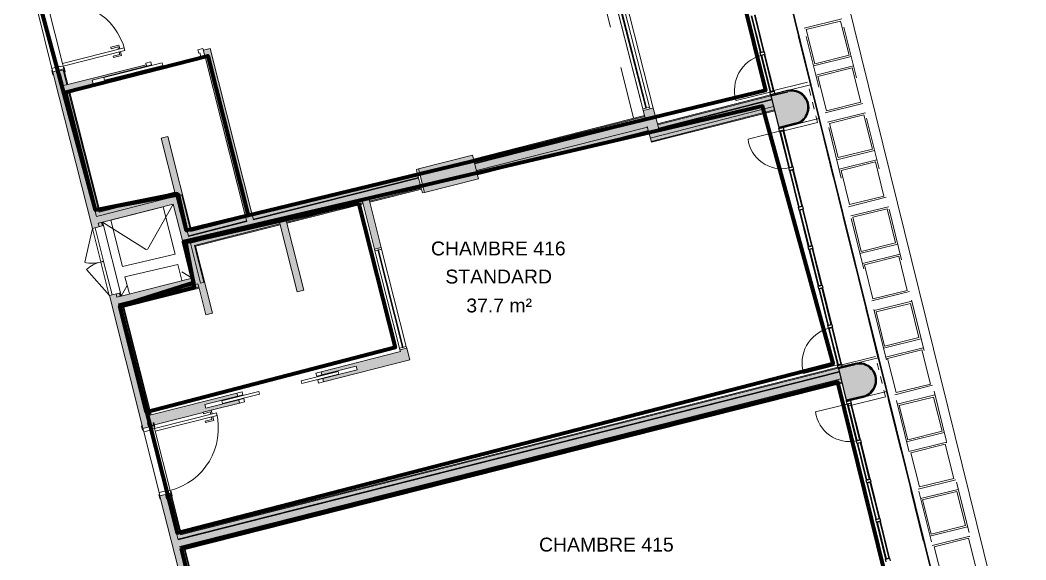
# Model space of a CAD drawing. Header units: metres. Extents: x -227.9 to -141.2, y 39.1 to 91.1.
# Drawn here: x -156.59 to -142.09, y 53.74 to 61.52 of the extents above; entities that cross this region are included whole.
import ezdxf

# ---------------------------------------------------------------- set-up
doc = ezdxf.new("R2010")
doc.units = ezdxf.units.M
doc.linetypes.add('JIS_02_0.7', pattern=[1.35, 0.75, -0.6])
doc.linetypes.add('Projeté', pattern=[0.003969, 0.002381, -0.001587])
for name, color, linetype, lineweight in [('A-AREA-IDEN', 7, 'Continuous', 9), ('A-COLS', 7, 'Continuous', 5), ('A-DOOR', 7, 'Continuous', 5), ('A-FLOR', 7, 'Continuous', 5), ('A-GLAZ', 7, 'Continuous', 5), ('A-WALL', 7, 'Continuous', 5), ('A-WALL-PATT', 7, 'Continuous', 13), ('I-WALL', 7, 'Continuous', 5), ('Q-SPCQ', 7, 'Continuous', 5)]:
    doc.layers.add(name, color=color, linetype=linetype, lineweight=lineweight)
for name, color, linetype, lineweight, true_color in [('A-DETL', 94, 'Continuous', 5, 0x00a600), ('A-DETL-MBND', 9, 'Continuous', 5, 0xc0c0c0), ('S-COLS', 8, 'Continuous', 9, 0x7f7f7f)]:
    doc.layers.add(name, color=color, linetype=linetype, lineweight=lineweight, true_color=true_color)
doc.layers.add('Chambre', color=40, linetype='Continuous')
doc.layers.add('SDB', color=230, linetype='Continuous')
doc.styles.add('Arial_1', font='arial.ttf', dxfattribs={"height": 0.2})

msp = doc.modelspace()

# ---------------------------------------------------------------- hatches: boundary and pattern name
at = {"layer": 'A-COLS', "true_color": 0x808080}
for points in [[(-144.68, 56.028), (-144.437, 56.088), (-144.385, 56.107), (-144.338, 56.138), (-144.299, 56.178), (-144.27, 56.226), (-144.253, 56.279), (-144.247, 56.335), (-144.255, 56.391), (-144.274, 56.443), (-144.305, 56.49), (-144.345, 56.529), (-144.393, 56.558), (-144.446, 56.575), (-144.502, 56.58), (-144.557, 56.573), (-144.8, 56.512), (-144.797, 56.498), (-144.554, 56.559), (-144.502, 56.565), (-144.449, 56.56), (-144.399, 56.544), (-144.354, 56.517), (-144.316, 56.48), (-144.288, 56.436), (-144.269, 56.387), (-144.262, 56.335), (-144.267, 56.282), (-144.284, 56.232), (-144.311, 56.187), (-144.347, 56.149), (-144.392, 56.121), (-144.441, 56.102), (-144.684, 56.042)], [(-144.684, 56.042), (-144.441, 56.102), (-144.392, 56.121), (-144.347, 56.149), (-144.311, 56.187), (-144.284, 56.232), (-144.267, 56.282), (-144.262, 56.335), (-144.269, 56.387), (-144.288, 56.436), (-144.316, 56.48), (-144.354, 56.517), (-144.399, 56.544), (-144.449, 56.56), (-144.502, 56.565), (-144.554, 56.559), (-144.797, 56.498), (-144.761, 56.355)]]:
    msp.add_hatch(color=8, dxfattribs=at).paths.add_polyline_path(points)
at = {"layer": 'A-WALL', "true_color": 0x808080}
for points in [[(-145.654, 59.959), (-145.411, 60.019), (-145.358, 60.038), (-145.312, 60.069), (-145.273, 60.109), (-145.244, 60.157), (-145.226, 60.21), (-145.221, 60.266), (-145.228, 60.321), (-145.248, 60.374), (-145.278, 60.421), (-145.319, 60.46), (-145.367, 60.488), (-145.425, 60.506), (-145.476, 60.511), (-145.531, 60.504), (-145.774, 60.444), (-145.77, 60.429), (-145.527, 60.489), (-145.475, 60.496), (-145.423, 60.491), (-145.373, 60.475), (-145.328, 60.448), (-145.29, 60.411), (-145.261, 60.367), (-145.243, 60.318), (-145.236, 60.266), (-145.241, 60.213), (-145.257, 60.163), (-145.285, 60.118), (-145.321, 60.08), (-145.365, 60.051), (-145.414, 60.033), (-145.657, 59.973)], [(-145.657, 59.973), (-145.414, 60.033), (-145.365, 60.051), (-145.321, 60.08), (-145.285, 60.118), (-145.257, 60.163), (-145.241, 60.213), (-145.236, 60.266), (-145.243, 60.318), (-145.261, 60.367), (-145.29, 60.411), (-145.328, 60.448), (-145.373, 60.475), (-145.425, 60.492), (-145.475, 60.496), (-145.527, 60.489), (-145.77, 60.429), (-145.716, 60.209)]]:
    msp.add_hatch(color=8, dxfattribs=at).paths.add_polyline_path(points)
at = {"layer": 'A-WALL-PATT', "lineweight": 5, "true_color": 0xaaaaaa}
for points in [[(-147.388, 59.955), (-145.756, 60.373), (-145.758, 60.383), (-147.391, 59.965)], [(-150.04, 59.448), (-147.573, 60.073), (-147.576, 60.083), (-150.043, 59.457)], [(-154.315, 54.033), (-144.784, 56.448), (-144.787, 56.457), (-154.317, 54.043)]]:
    msp.add_hatch(color=253, dxfattribs=at).paths.add_polyline_path(points)
h = msp.add_hatch(color=253, dxfattribs=at)
h.paths.add_polyline_path([(-154.164, 58.404), (-153.325, 58.617), (-153.328, 58.627), (-154.166, 58.414)])
h.paths.add_polyline_path([(-153.228, 58.641), (-150.849, 59.244), (-150.852, 59.254), (-153.231, 58.651)])
at = {"layer": 'I-WALL', "true_color": 0xaaaaaa}
h = msp.add_hatch(color=253, dxfattribs=at)
h.paths.add_polyline_path([(-147.533, 59.918), (-147.388, 59.955), (-147.465, 60.253), (-147.61, 60.216), (-147.552, 59.988)])
h.paths.add_polyline_path([(-148.565, 63.946), (-148.42, 63.983), (-148.426, 64.008), (-148.428, 64.007), (-148.464, 64.153), (-148.609, 64.116), (-148.572, 63.972)])
h = msp.add_hatch(color=253, dxfattribs=at)
h.paths.add_polyline_path([(-153.975, 52.278), (-153.893, 52.288), (-153.901, 52.319), (-153.98, 52.299), (-153.979, 52.294)])
h.paths.add_polyline_path([(-154.225, 53.269), (-154.146, 53.289), (-154.161, 53.35), (-154.143, 53.355), (-154.465, 54.628), (-154.483, 54.624), (-154.499, 54.685), (-154.578, 54.665), (-154.235, 53.309)])
h.paths.add_polyline_path([(-154.822, 55.634), (-154.743, 55.654), (-154.759, 55.715), (-154.741, 55.72), (-155.209, 57.574), (-155.306, 57.55), (-154.833, 55.676)])
h.paths.add_polyline_path([(-155.551, 58.519), (-155.454, 58.544), (-156.009, 60.74), (-156.027, 60.736), (-156.043, 60.797), (-156.122, 60.777), (-155.817, 59.57)])
h.paths.add_polyline_path([(-156.367, 61.746), (-156.288, 61.766), (-156.303, 61.827), (-156.285, 61.832), (-156.496, 62.667), (-156.593, 62.642), (-156.377, 61.788)])
h = msp.add_hatch(color=253, dxfattribs=at)
h.paths.add_polyline_path([(-153.893, 52.288), (-153.825, 52.297), (-153.831, 52.324), (-153.898, 52.307), (-153.896, 52.299)])
h.paths.add_polyline_path([(-154.149, 53.302), (-154.083, 53.318), (-154.242, 53.949), (-154.29, 53.936), (-154.143, 53.355), (-154.161, 53.35), (-154.151, 53.309)])
h.paths.add_polyline_path([(-154.317, 54.043), (-154.269, 54.055), (-154.429, 54.689), (-154.495, 54.672), (-154.483, 54.624), (-154.465, 54.628), (-154.36, 54.212)])
h.paths.add_polyline_path([(-154.766, 55.818), (-154.717, 55.83), (-155.125, 57.444), (-155.173, 57.431), (-154.901, 56.355)])
h.paths.add_polyline_path([(-155.198, 57.528), (-155.149, 57.541), (-155.161, 57.586), (-155.209, 57.574)])
h.paths.add_polyline_path([(-155.454, 58.544), (-155.406, 58.556), (-155.419, 58.607), (-155.467, 58.595)])
h.paths.add_polyline_path([(-155.492, 58.692), (-155.443, 58.704), (-155.895, 60.491), (-155.943, 60.479), (-155.714, 59.57)])
h.paths.add_polyline_path([(-155.968, 60.576), (-155.919, 60.588), (-155.973, 60.801), (-156.039, 60.784), (-156.027, 60.736), (-156.009, 60.74), (-155.984, 60.642)])
h.paths.add_polyline_path([(-156.291, 61.779), (-156.224, 61.796), (-156.447, 62.679), (-156.496, 62.667), (-156.285, 61.832), (-156.303, 61.827), (-156.293, 61.786)])
h = msp.add_hatch(color=253, dxfattribs=at)
h.paths.add_polyline_path([(-153.825, 52.297), (-153.812, 52.299), (-153.822, 52.339), (-153.901, 52.319), (-153.898, 52.307), (-153.831, 52.324), (-153.825, 52.299)])
h.paths.add_polyline_path([(-154.146, 53.289), (-154.067, 53.309), (-154.217, 53.903), (-154.23, 53.9), (-154.083, 53.318), (-154.149, 53.302)])
h.paths.add_polyline_path([(-154.281, 54.104), (-154.268, 54.107), (-154.42, 54.705), (-154.499, 54.685), (-154.495, 54.672), (-154.429, 54.689), (-154.308, 54.212)])
h.paths.add_polyline_path([(-154.743, 55.654), (-154.664, 55.674), (-154.668, 55.688), (-154.747, 55.667)])
h.paths.add_polyline_path([(-154.717, 55.83), (-154.705, 55.833), (-155.1, 57.398), (-155.113, 57.395), (-154.85, 56.355)])
h.paths.add_polyline_path([(-155.149, 57.541), (-155.137, 57.544), (-155.148, 57.59), (-155.161, 57.586)])
h.paths.add_polyline_path([(-155.406, 58.556), (-155.393, 58.559), (-155.406, 58.61), (-155.419, 58.607)])
h.paths.add_polyline_path([(-155.455, 58.753), (-155.443, 58.756), (-155.882, 60.494), (-155.895, 60.491), (-155.662, 59.57)])
h.paths.add_polyline_path([(-155.919, 60.588), (-155.907, 60.591), (-155.964, 60.817), (-156.043, 60.797), (-156.039, 60.784), (-155.973, 60.801), (-155.933, 60.642)])
h.paths.add_polyline_path([(-156.288, 61.766), (-156.209, 61.786), (-156.435, 62.682), (-156.447, 62.679), (-156.224, 61.796), (-156.291, 61.779)])
h = msp.add_hatch(color=253, dxfattribs=at)
h.paths.add_polyline_path([(-155.943, 60.479), (-154.75, 60.781), (-154.756, 60.803), (-155.541, 60.604), (-155.555, 60.657), (-154.769, 60.856), (-154.775, 60.878), (-155.968, 60.576)])
h.paths.add_polyline_path([(-153.926, 60.989), (-153.829, 61.014), (-153.854, 61.111), (-153.951, 61.086), (-153.928, 60.997)])
for points in [[(-153.325, 58.617), (-153.228, 58.641), (-153.829, 61.014), (-153.926, 60.989), (-153.328, 58.627)], [(-147.509, 59.821), (-145.731, 60.276), (-145.756, 60.373), (-147.533, 59.918)], [(-147.403, 60.013), (-145.771, 60.431), (-145.774, 60.444), (-147.406, 60.026)], [(-147.391, 59.965), (-145.758, 60.383), (-145.771, 60.431), (-147.403, 60.013)], [(-147.496, 59.772), (-145.718, 60.228), (-145.731, 60.276), (-147.509, 59.821)], [(-147.493, 59.76), (-145.715, 60.215), (-145.718, 60.228), (-147.496, 59.772)], [(-150.055, 59.506), (-147.588, 60.131), (-147.591, 60.144), (-150.058, 59.518)], [(-150.043, 59.457), (-147.576, 60.083), (-147.588, 60.131), (-150.055, 59.506)], [(-150.016, 59.351), (-147.549, 59.976), (-147.573, 60.073), (-150.04, 59.448)], [(-150.003, 59.302), (-147.536, 59.928), (-147.549, 59.976), (-150.016, 59.351)], [(-150, 59.29), (-147.533, 59.915), (-147.536, 59.928), (-150.003, 59.302)], [(-154.348, 58.981), (-154.251, 59.006), (-154.463, 59.841), (-154.56, 59.817), (-154.36, 59.03)], [(-154.139, 58.308), (-150.825, 59.147), (-150.849, 59.244), (-154.164, 58.404)], [(-155.443, 58.704), (-154.348, 58.981), (-154.36, 59.03), (-155.455, 58.753)], [(-155.443, 58.756), (-154.36, 59.03), (-154.364, 59.042), (-155.446, 58.768)], [(-155.467, 58.595), (-154.385, 58.869), (-154.409, 58.966), (-155.492, 58.692)], [(-154.115, 57.803), (-154.018, 57.827), (-154.312, 58.99), (-154.409, 58.966), (-154.155, 57.963)], [(-152.6, 57.606), (-152.503, 57.63), (-152.763, 58.656), (-152.859, 58.632), (-152.826, 58.498)], [(-155.173, 57.431), (-153.993, 57.73), (-154.018, 57.827), (-155.198, 57.528)], [(-155.113, 57.395), (-154.017, 57.673), (-154.029, 57.721), (-155.125, 57.444)], [(-153.915, 57.273), (-153.818, 57.297), (-153.932, 57.746), (-154.029, 57.721), (-153.954, 57.427)], [(-155.097, 57.386), (-154.013, 57.66), (-154.017, 57.673), (-155.1, 57.398)], [(-154.29, 53.936), (-144.76, 56.351), (-144.784, 56.448), (-154.315, 54.033)], [(-154.269, 54.055), (-144.787, 56.457), (-144.799, 56.506), (-154.281, 54.104)], [(-154.268, 54.107), (-144.799, 56.506), (-144.802, 56.518), (-154.272, 54.12)], [(-154.23, 53.9), (-144.747, 56.302), (-144.76, 56.351), (-154.242, 53.949)], [(-154.214, 53.891), (-144.744, 56.29), (-144.747, 56.302), (-154.217, 53.903)]]:
    msp.add_hatch(color=253, dxfattribs=at).paths.add_polyline_path(points)
h = msp.add_hatch(color=253, dxfattribs=at)
h.paths.add_polyline_path([(-154.118, 58.426), (-153.328, 58.627), (-153.34, 58.675), (-154.13, 58.475)])
h.paths.add_polyline_path([(-153.231, 58.651), (-150.852, 59.254), (-150.864, 59.302), (-153.243, 58.7)])
h = msp.add_hatch(color=253, dxfattribs=at)
h.paths.add_polyline_path([(-154.117, 58.478), (-153.34, 58.675), (-153.343, 58.688), (-154.121, 58.491)])
h.paths.add_polyline_path([(-153.243, 58.7), (-150.864, 59.302), (-150.867, 59.315), (-153.246, 58.712)])
h = msp.add_hatch(color=253, dxfattribs=at)
h.paths.add_polyline_path([(-154.079, 58.271), (-152.847, 58.583), (-152.859, 58.632), (-154.091, 58.32)])
h.paths.add_polyline_path([(-152.75, 58.608), (-151.653, 58.886), (-151.665, 58.934), (-152.763, 58.656)])
h.paths.add_polyline_path([(-151.556, 58.91), (-150.812, 59.099), (-150.825, 59.147), (-151.568, 58.959)])
h = msp.add_hatch(color=253, dxfattribs=at)
h.paths.add_polyline_path([(-154.063, 58.262), (-152.844, 58.571), (-152.847, 58.583), (-154.066, 58.275)])
h.paths.add_polyline_path([(-152.747, 58.595), (-151.65, 58.873), (-151.653, 58.886), (-152.75, 58.608)])
h.paths.add_polyline_path([(-151.553, 58.898), (-150.809, 59.086), (-150.812, 59.099), (-151.556, 58.91)])
h = msp.add_hatch(color=253, dxfattribs=at)
h.paths.add_polyline_path([(-153.993, 57.73), (-153.945, 57.743), (-154.091, 58.32), (-154.139, 58.308), (-154.018, 57.827)])
h.paths.add_polyline_path([(-154.166, 58.414), (-154.118, 58.426), (-154.264, 59.003), (-154.312, 58.99), (-154.188, 58.498)])
h = msp.add_hatch(color=253, dxfattribs=at)
h.paths.add_polyline_path([(-153.945, 57.743), (-153.932, 57.746), (-154.066, 58.275), (-154.079, 58.271), (-153.969, 57.839)])
h.paths.add_polyline_path([(-154.13, 58.475), (-154.117, 58.478), (-154.251, 59.006), (-154.264, 59.003), (-154.136, 58.498)])
h = msp.add_hatch(color=253, dxfattribs=at)
h.paths.add_polyline_path([(-151.111, 56.744), (-151.014, 56.768), (-151.02, 56.791), (-151.117, 56.767)])
h.paths.add_polyline_path([(-151.485, 58.221), (-151.388, 58.245), (-151.568, 58.959), (-151.665, 58.934), (-151.555, 58.498)])
h = msp.add_hatch(color=253, dxfattribs=at)
h.paths.add_polyline_path([(-154.729, 55.672), (-154.668, 55.688), (-154.675, 55.718), (-154.666, 55.72), (-154.658, 55.69), (-153.43, 56.001), (-153.441, 56.047), (-153.916, 55.927), (-153.93, 55.98), (-153.455, 56.101), (-153.467, 56.147), (-154.766, 55.818), (-154.729, 55.674)])
h.paths.add_polyline_path([(-152.218, 56.308), (-150.977, 56.623), (-151.014, 56.768), (-152.255, 56.454), (-152.243, 56.408), (-151.749, 56.533), (-151.735, 56.48), (-152.23, 56.354), (-152.225, 56.336)])
at = {"layer": 'S-COLS', "lineweight": 5, "true_color": 0x808080}
msp.add_hatch(color=8, dxfattribs=at).paths.add_polyline_path([(-150.762, 59.038), (-149.986, 59.234), (-150.072, 59.574), (-150.848, 59.377)])

# ---------------------------------------------------------------- linework, layer by layer
at = {"layer": 'A-COLS', "lineweight": 25}
for p, q in [((-144.554, 56.559), (-144.797, 56.498)), ((-144.797, 56.498), (-144.554, 56.559)), ((-144.557, 56.573), (-144.742, 56.527)), ((-144.8, 56.512), (-144.797, 56.498)), ((-144.797, 56.498), (-144.684, 56.042)), ((-144.684, 56.042), (-144.441, 56.102)), ((-144.441, 56.102), (-144.684, 56.042)), ((-144.684, 56.042), (-144.68, 56.028)), ((-144.68, 56.028), (-144.437, 56.088))]:
    msp.add_line(p, q, dxfattribs=at)
for radius in [0.25, 0.235, 0.235]:
    msp.add_arc((-144.497, 56.33), radius, 283.9115, 103.9115, dxfattribs=at)
at = {"layer": 'A-DETL', "color": 7}
msp.add_line((-142.095, 51.413), (-145.65, 65.768), dxfattribs=at)
at = {"layer": 'A-DETL', "color": 9, "linetype": 'JIS_02_0.7', "lineweight": 9, "true_color": 0xc0c0c0}
for p, q in [((-142.264, 51.516), (-145.752, 65.596)), ((-142.808, 51.382), (-146.295, 65.462)), ((-147.75, 60.112), (-148.712, 63.912)), ((-145.29, 61.403), (-144.747, 61.537)), ((-145.26, 61.384), (-144.765, 61.507)), ((-144.765, 61.507), (-144.643, 61.014)), ((-145.138, 60.891), (-145.26, 61.384)), ((-145.156, 60.861), (-144.612, 60.996)), ((-144.643, 61.014), (-145.138, 60.891)), ((-145.122, 60.727), (-144.579, 60.861)), ((-145.092, 60.708), (-144.597, 60.831)), ((-144.597, 60.831), (-144.475, 60.338)), ((-144.583, 60.857), (-144.578, 60.858)), ((-144.97, 60.215), (-145.092, 60.708)), ((-144.988, 60.185), (-144.445, 60.319)), ((-144.475, 60.338), (-144.97, 60.215)), ((-144.955, 60.05), (-144.412, 60.185)), ((-144.416, 60.18), (-144.411, 60.182)), ((-144.925, 60.032), (-144.43, 60.154)), ((-144.803, 59.539), (-144.925, 60.032)), ((-144.43, 60.154), (-144.308, 59.661)), ((-144.821, 59.509), (-144.277, 59.643)), ((-144.308, 59.661), (-144.803, 59.539)), ((-144.787, 59.374), (-144.244, 59.509)), ((-144.757, 59.355), (-144.262, 59.478)), ((-144.262, 59.478), (-144.14, 58.985)), ((-144.248, 59.504), (-144.243, 59.505)), ((-144.635, 58.863), (-144.757, 59.355)), ((-144.653, 58.832), (-144.11, 58.967)), ((-144.14, 58.985), (-144.635, 58.863)), ((-144.62, 58.698), (-144.077, 58.832)), ((-144.59, 58.679), (-144.095, 58.802)), ((-144.095, 58.802), (-143.973, 58.309)), ((-144.081, 58.828), (-144.076, 58.829)), ((-144.468, 58.186), (-144.59, 58.679)), ((-144.486, 58.156), (-143.942, 58.291)), ((-143.973, 58.309), (-144.468, 58.186)), ((-144.451, 58.015), (-143.908, 58.15)), ((-143.913, 58.145), (-143.907, 58.147)), ((-144.422, 57.996), (-143.927, 58.119)), ((-144.3, 57.504), (-144.422, 57.996)), ((-143.927, 58.119), (-143.805, 57.626)), ((-144.317, 57.474), (-143.773, 57.608)), ((-143.805, 57.626), (-144.3, 57.504)), ((-144.283, 57.335), (-143.739, 57.47)), ((-144.254, 57.316), (-143.759, 57.439)), ((-143.759, 57.439), (-143.637, 56.946)), ((-143.745, 57.465), (-143.738, 57.467)), ((-144.132, 56.823), (-144.254, 57.316)), ((-144.148, 56.794), (-143.605, 56.928)), ((-143.637, 56.946), (-144.132, 56.823)), ((-144.116, 56.665), (-143.573, 56.799)), ((-144.088, 56.646), (-143.593, 56.768)), ((-143.593, 56.768), (-143.471, 56.276)), ((-143.579, 56.795), (-143.572, 56.796)), ((-143.966, 56.153), (-144.088, 56.646)), ((-143.982, 56.123), (-143.439, 56.258)), ((-143.471, 56.276), (-143.966, 56.153)), ((-143.949, 55.985), (-143.406, 56.12)), ((-143.411, 56.115), (-143.405, 56.116)), ((-143.92, 55.966), (-143.425, 56.089)), ((-143.798, 55.473), (-143.92, 55.966)), ((-143.425, 56.089), (-143.303, 55.596)), ((-143.815, 55.443), (-143.271, 55.578)), ((-143.303, 55.596), (-143.798, 55.473)), ((-143.781, 55.305), (-143.237, 55.44)), ((-143.752, 55.286), (-143.257, 55.409)), ((-143.257, 55.409), (-143.135, 54.916)), ((-143.243, 55.435), (-143.236, 55.436)), ((-143.63, 54.793), (-143.752, 55.286)), ((-143.646, 54.763), (-143.103, 54.898)), ((-143.135, 54.916), (-143.63, 54.793)), ((-143.612, 54.625), (-143.069, 54.759)), ((-143.583, 54.606), (-143.088, 54.728)), ((-143.088, 54.728), (-142.966, 54.236)), ((-143.074, 54.755), (-143.068, 54.756)), ((-143.461, 54.113), (-143.583, 54.606)), ((-142.966, 54.236), (-143.461, 54.113)), ((-143.478, 54.083), (-142.934, 54.218)), ((-143.445, 53.951), (-142.902, 54.086)), ((-142.907, 54.081), (-142.901, 54.082)), ((-143.416, 53.932), (-142.921, 54.055)), ((-142.921, 54.055), (-142.799, 53.562)), ((-143.294, 53.439), (-143.416, 53.932))]:
    msp.add_line(p, q, dxfattribs=at)
at = {"layer": 'A-DETL', "color": 7, "linetype": 'JIS_02_0.7'}
for p, q in [((-143.249, 52.705), (-146.03, 63.931)), ((-154.385, 58.869), (-155.137, 57.544)), ((-155.406, 58.61), (-154.115, 57.803))]:
    msp.add_line(p, q, dxfattribs=at)
at = {"layer": 'A-DETL-MBND', "lineweight": 9}
for p, q in [((-145.65, 65.768), (-142.095, 51.413)), ((-155.117, 57.969), (-154.358, 58.146)), ((-154.321, 58), (-155.081, 57.823))]:
    msp.add_line(p, q, dxfattribs=at)
at = {"layer": 'A-DOOR'}
for p, q in [((-155.091, 61.12), (-155.983, 60.894)), ((-155.973, 60.856), (-155.081, 61.081)), ((-155.168, 61.157), (-155.284, 61.128)), ((-155.284, 61.128), (-155.279, 61.108)), ((-155.279, 61.108), (-155.182, 61.133)), ((-155.182, 61.133), (-155.174, 61.099)), ((-155.174, 61.099), (-155.154, 61.104)), ((-155.154, 61.104), (-155.168, 61.157)), ((-155.144, 61.065), (-155.164, 61.06)), ((-155.164, 61.06), (-155.155, 61.026)), ((-155.131, 61.012), (-155.144, 61.065)), ((-155.081, 61.081), (-155.091, 61.12)), ((-155.983, 60.894), (-155.973, 60.856)), ((-155.155, 61.026), (-155.252, 61.002)), ((-155.252, 61.002), (-155.247, 60.982)), ((-155.247, 60.982), (-155.131, 61.012)), ((-152.009, 56.459), (-152.542, 56.324)), ((-152.532, 56.286), (-151.999, 56.421)), ((-151.999, 56.421), (-152.009, 56.459)), ((-152.542, 56.324), (-152.532, 56.286)), ((-153.153, 56.17), (-153.686, 56.035)), ((-153.676, 55.996), (-153.143, 56.131)), ((-153.143, 56.131), (-153.153, 56.17)), ((-153.686, 56.035), (-153.676, 55.996)), ((-154.655, 55.636), (-153.763, 55.861)), ((-153.753, 55.822), (-154.645, 55.597)), ((-153.956, 55.869), (-153.839, 55.898)), ((-153.951, 55.849), (-153.956, 55.869)), ((-153.854, 55.874), (-153.951, 55.849)), ((-153.845, 55.84), (-153.854, 55.874)), ((-153.826, 55.845), (-153.845, 55.84)), ((-153.839, 55.898), (-153.826, 55.845)), ((-153.763, 55.861), (-153.753, 55.822)), ((-153.924, 55.743), (-153.827, 55.767)), ((-153.919, 55.723), (-153.924, 55.743)), ((-153.802, 55.753), (-153.919, 55.723)), ((-153.835, 55.801), (-153.816, 55.806)), ((-153.827, 55.767), (-153.835, 55.801)), ((-153.816, 55.806), (-153.802, 55.753)), ((-154.645, 55.597), (-154.655, 55.636))]:
    msp.add_line(p, q, dxfattribs=at)
at = {"layer": 'A-DOOR', "color": 9, "true_color": 0xc0c0c0}
for p, q in [((-153.957, 61.111), (-154.03, 61.092)), ((-154.03, 61.092), (-154.018, 61.046)), ((-154.018, 61.046), (-154.004, 61.05)), ((-154.004, 61.05), (-153.99, 60.997)), ((-153.926, 60.989), (-153.957, 61.111)), ((-154.708, 60.92), (-154.781, 60.902)), ((-154.781, 60.902), (-154.769, 60.856)), ((-154.697, 60.874), (-154.708, 60.92)), ((-153.99, 60.997), (-154.005, 60.993)), ((-154.005, 60.993), (-153.999, 60.971)), ((-153.999, 60.971), (-153.926, 60.989)), ((-156.127, 60.796), (-156.136, 60.794)), ((-156.136, 60.794), (-156.12, 60.731)), ((-156.018, 60.855), (-156.134, 60.825)), ((-156.134, 60.825), (-156.122, 60.777)), ((-156.111, 60.733), (-156.127, 60.796)), ((-156.122, 60.777), (-155.964, 60.817)), ((-156.016, 60.845), (-156.018, 60.855)), ((-155.973, 60.856), (-156.016, 60.845)), ((-155.964, 60.817), (-155.973, 60.856)), ((-155.959, 60.839), (-155.968, 60.836)), ((-155.968, 60.836), (-155.953, 60.773)), ((-155.943, 60.776), (-155.959, 60.839)), ((-155.953, 60.773), (-155.943, 60.776)), ((-154.769, 60.856), (-154.697, 60.874)), ((-154.683, 60.821), (-154.756, 60.803)), ((-154.756, 60.803), (-154.75, 60.781)), ((-154.75, 60.781), (-154.678, 60.799)), ((-154.678, 60.799), (-154.683, 60.821)), ((-156.12, 60.731), (-156.111, 60.733)), ((-155.551, 58.519), (-155.662, 58.032)), ((-155.306, 57.55), (-155.636, 57.926)), ((-152.255, 56.454), (-152.328, 56.435)), ((-152.328, 56.435), (-152.316, 56.389)), ((-152.316, 56.389), (-152.243, 56.408)), ((-152.243, 56.408), (-152.255, 56.454)), ((-152.23, 56.354), (-152.302, 56.336)), ((-152.302, 56.336), (-152.291, 56.29)), ((-152.291, 56.29), (-152.218, 56.308)), ((-152.218, 56.308), (-152.23, 56.354)), ((-153.394, 56.165), (-153.467, 56.147)), ((-153.467, 56.147), (-153.455, 56.101)), ((-153.455, 56.101), (-153.382, 56.119)), ((-153.382, 56.119), (-153.394, 56.165)), ((-153.369, 56.066), (-153.441, 56.047)), ((-153.441, 56.047), (-153.43, 56.001)), ((-153.43, 56.001), (-153.357, 56.02)), ((-153.357, 56.02), (-153.369, 56.066)), ((-154.843, 55.676), (-154.834, 55.678)), ((-154.827, 55.613), (-154.843, 55.676)), ((-154.834, 55.678), (-154.818, 55.615)), ((-154.822, 55.634), (-154.664, 55.674)), ((-154.675, 55.718), (-154.666, 55.72)), ((-154.66, 55.655), (-154.675, 55.718)), ((-154.666, 55.72), (-154.65, 55.657)), ((-154.664, 55.674), (-154.655, 55.636)), ((-154.818, 55.615), (-154.827, 55.613)), ((-154.81, 55.586), (-154.822, 55.634)), ((-154.695, 55.615), (-154.81, 55.586)), ((-154.655, 55.636), (-154.697, 55.625)), ((-154.697, 55.625), (-154.695, 55.615)), ((-154.65, 55.657), (-154.66, 55.655)), ((-154.592, 54.682), (-154.582, 54.684)), ((-154.576, 54.619), (-154.592, 54.682)), ((-154.59, 54.713), (-154.474, 54.743)), ((-154.578, 54.665), (-154.59, 54.713)), ((-154.582, 54.684), (-154.567, 54.621)), ((-154.42, 54.705), (-154.578, 54.665)), ((-154.474, 54.743), (-154.472, 54.733)), ((-154.472, 54.733), (-154.429, 54.744)), ((-154.429, 54.744), (-154.42, 54.705)), ((-154.424, 54.724), (-154.415, 54.727)), ((-154.408, 54.661), (-154.424, 54.724)), ((-154.415, 54.727), (-154.399, 54.664)), ((-154.399, 54.664), (-154.408, 54.661)), ((-154.567, 54.621), (-154.576, 54.619))]:
    msp.add_line(p, q, dxfattribs=at)
at = {"layer": 'A-DOOR', "lineweight": 9}
for p, q in [((-154.545, 60.905), (-155.388, 60.691)), ((-154.535, 60.866), (-154.545, 60.905)), ((-155.378, 60.653), (-154.535, 60.866)), ((-155.388, 60.691), (-155.378, 60.653))]:
    msp.add_line(p, q, dxfattribs=at)
at = {"layer": 'A-DOOR', "color": 9, "lineweight": 9, "true_color": 0xc0c0c0}
for p, q in [((-155.551, 58.517), (-155.512, 58.527)), ((-155.429, 58.035), (-155.551, 58.517)), ((-155.512, 58.527), (-155.39, 58.045)), ((-155.39, 58.045), (-155.429, 58.035)), ((-155.429, 58.033), (-155.39, 58.043)), ((-155.307, 57.552), (-155.429, 58.033)), ((-155.39, 58.043), (-155.268, 57.561)), ((-155.268, 57.561), (-155.307, 57.552))]:
    msp.add_line(p, q, dxfattribs=at)
at = {"layer": 'A-DOOR'}
for centre, start, end in [((-155.973, 60.856), 14.1779, 104.1779), ((-154.655, 55.636), 284.1779, 14.1779)]:
    msp.add_arc(centre, 0.92, start, end, dxfattribs=at)
at = {"layer": 'A-DOOR', "color": 9, "true_color": 0xc0c0c0}
for centre, start, end in [((-155.551, 58.472), 255.7984, 285.5574), ((-155.328, 57.591), 102.7984, 132.5574)]:
    msp.add_arc(centre, 0.455, start, end, dxfattribs=at)
at = {"layer": 'A-FLOR'}
for p, q in [((-148.426, 64.008), (-147.465, 60.253)), ((-147.591, 60.144), (-148.329, 63.026)), ((-156.203, 61.767), (-155.982, 60.895)), ((-155.972, 60.856), (-155.967, 60.836)), ((-155.951, 60.773), (-155.905, 60.591)), ((-155.881, 60.494), (-155.444, 58.769)), ((-147.533, 59.914), (-150, 59.29)), ((-150.88, 59.369), (-150.848, 59.377)), ((-150.867, 59.315), (-150.88, 59.369)), ((-150.794, 59.03), (-150.809, 59.086)), ((-150.762, 59.038), (-150.794, 59.03)), ((-154.214, 53.891), (-154.078, 53.353))]:
    msp.add_line(p, q, dxfattribs=at)
at = {"layer": 'A-FLOR', "lineweight": 9}
for p, q in [((-155.287, 58.639), (-154.531, 58.831)), ((-154.531, 58.831), (-154.358, 58.146)), ((-155.117, 57.969), (-155.287, 58.639)), ((-154.321, 58), (-154.261, 57.766)), ((-155.017, 57.574), (-155.081, 57.823))]:
    msp.add_line(p, q, dxfattribs=at)
at = {"layer": 'A-GLAZ', "lineweight": 9}
for p, q in [((-145.198, 60.586), (-146.052, 64.033)), ((-145.189, 60.589), (-146.042, 64.035)), ((-146.055, 61.58), (-145.924, 61.051)), ((-145.866, 61.065), (-145.997, 61.594)), ((-145.914, 61.012), (-145.783, 60.483)), ((-145.725, 60.497), (-145.856, 61.026)), ((-145.242, 60.627), (-145.786, 60.492)), ((-145.783, 60.483), (-146.273, 60.361)), ((-145.511, 60.509), (-145.531, 60.504)), ((-145.189, 60.589), (-145.198, 60.586)), ((-145.642, 59.91), (-145.098, 60.045)), ((-145.595, 59.973), (-145.078, 60.101)), ((-145.078, 60.101), (-145.068, 60.103)), ((-144.224, 56.655), (-145.078, 60.101)), ((-144.215, 56.657), (-145.068, 60.103)), ((-145.644, 59.92), (-146.1, 59.807)), ((-145.644, 59.92), (-145.513, 59.391)), ((-145.455, 59.405), (-145.586, 59.934)), ((-145.503, 59.352), (-145.372, 58.823)), ((-145.314, 58.837), (-145.445, 59.366)), ((-145.363, 58.784), (-145.232, 58.255)), ((-145.173, 58.269), (-145.304, 58.798)), ((-145.222, 58.216), (-145.091, 57.687)), ((-145.033, 57.701), (-145.164, 58.23)), ((-145.081, 57.648), (-144.95, 57.119)), ((-144.892, 57.133), (-145.023, 57.662)), ((-144.941, 57.08), (-144.81, 56.551)), ((-144.751, 56.565), (-144.882, 57.094)), ((-144.81, 56.551), (-145.299, 56.43)), ((-144.263, 56.674), (-144.807, 56.54)), ((-144.537, 56.577), (-144.549, 56.574)), ((-144.222, 56.655), (-144.224, 56.655)), ((-144.22, 56.656), (-144.222, 56.655)), ((-144.218, 56.656), (-144.22, 56.656)), ((-144.215, 56.657), (-144.218, 56.656)), ((-144.104, 56.169), (-144.094, 56.172)), ((-143.25, 52.723), (-144.104, 56.169)), ((-143.241, 52.725), (-144.094, 56.172)), ((-144.67, 55.988), (-145.126, 55.875)), ((-144.67, 55.988), (-144.539, 55.459)), ((-144.662, 55.957), (-144.119, 56.092)), ((-144.621, 56.041), (-144.417, 56.092)), ((-144.481, 55.473), (-144.612, 56.002)), ((-144.529, 55.42), (-144.398, 54.891)), ((-144.34, 54.905), (-144.471, 55.434)), ((-144.389, 54.852), (-144.258, 54.323)), ((-144.199, 54.337), (-144.33, 54.867)), ((-144.248, 54.284), (-144.117, 53.755)), ((-144.059, 53.769), (-144.19, 54.299))]:
    msp.add_line(p, q, dxfattribs=at)
at = {"layer": 'A-GLAZ'}
for p, q in [((-148.329, 63.026), (-147.616, 60.24)), ((-147.519, 60.265), (-148.232, 63.05)), ((-151.123, 56.791), (-151.479, 58.197)), ((-151.382, 58.221), (-151.026, 56.815))]:
    msp.add_line(p, q, dxfattribs=at)
at = {"layer": 'A-GLAZ', "lineweight": 13}
for p, q in [((-147.573, 60.252), (-148.286, 63.037)), ((-148.276, 63.039), (-147.563, 60.254)), ((-147.616, 60.24), (-147.519, 60.265)), ((-147.61, 60.216), (-147.616, 60.24)), ((-147.563, 60.254), (-147.573, 60.252)), ((-147.519, 60.265), (-147.513, 60.241)), ((-151.485, 58.221), (-151.479, 58.197)), ((-151.479, 58.197), (-151.382, 58.221)), ((-151.425, 58.21), (-151.435, 58.208)), ((-151.435, 58.208), (-151.079, 56.802)), ((-151.07, 56.804), (-151.425, 58.21)), ((-151.382, 58.221), (-151.388, 58.245)), ((-151.026, 56.815), (-151.123, 56.791)), ((-151.123, 56.791), (-151.117, 56.767)), ((-151.079, 56.802), (-151.07, 56.804)), ((-151.02, 56.791), (-151.026, 56.815))]:
    msp.add_line(p, q, dxfattribs=at)
at = {"layer": 'A-GLAZ', "lineweight": 25}
for p, q in [((-145.912, 61.053), (-146.043, 61.583)), ((-146.008, 61.591), (-145.877, 61.062)), ((-145.924, 61.051), (-145.866, 61.065)), ((-145.914, 61.012), (-145.924, 61.051)), ((-145.877, 61.062), (-145.912, 61.053)), ((-145.866, 61.065), (-145.856, 61.026)), ((-145.856, 61.026), (-145.914, 61.012)), ((-145.903, 61.015), (-145.868, 61.023)), ((-145.772, 60.486), (-145.903, 61.015)), ((-145.868, 61.023), (-145.737, 60.494)), ((-145.783, 60.483), (-145.725, 60.497)), ((-145.774, 60.444), (-145.783, 60.483)), ((-145.716, 60.458), (-145.774, 60.444)), ((-145.737, 60.494), (-145.772, 60.486)), ((-145.725, 60.497), (-145.716, 60.458)), ((-145.654, 59.958), (-145.595, 59.973)), ((-145.644, 59.92), (-145.654, 59.958)), ((-145.586, 59.934), (-145.644, 59.92)), ((-145.632, 59.923), (-145.597, 59.931)), ((-145.501, 59.393), (-145.632, 59.923)), ((-145.597, 59.931), (-145.466, 59.402)), ((-145.595, 59.973), (-145.586, 59.934)), ((-145.513, 59.391), (-145.455, 59.405)), ((-145.503, 59.352), (-145.513, 59.391)), ((-145.445, 59.366), (-145.503, 59.352)), ((-145.466, 59.402), (-145.501, 59.393)), ((-145.492, 59.355), (-145.457, 59.363)), ((-145.361, 58.825), (-145.492, 59.355)), ((-145.457, 59.363), (-145.326, 58.834)), ((-145.455, 59.405), (-145.445, 59.366)), ((-145.372, 58.823), (-145.314, 58.837)), ((-145.363, 58.784), (-145.372, 58.823)), ((-145.304, 58.798), (-145.363, 58.784)), ((-145.326, 58.834), (-145.361, 58.825)), ((-145.351, 58.787), (-145.316, 58.795)), ((-145.22, 58.258), (-145.351, 58.787)), ((-145.316, 58.795), (-145.185, 58.266)), ((-145.314, 58.837), (-145.304, 58.798)), ((-145.232, 58.255), (-145.173, 58.269)), ((-145.222, 58.216), (-145.232, 58.255)), ((-145.164, 58.23), (-145.222, 58.216)), ((-145.185, 58.266), (-145.22, 58.258)), ((-145.21, 58.219), (-145.175, 58.227)), ((-145.079, 57.69), (-145.21, 58.219)), ((-145.175, 58.227), (-145.044, 57.698)), ((-145.173, 58.269), (-145.164, 58.23)), ((-145.091, 57.687), (-145.033, 57.701)), ((-145.081, 57.648), (-145.091, 57.687)), ((-145.023, 57.662), (-145.081, 57.648)), ((-145.044, 57.698), (-145.079, 57.69)), ((-145.07, 57.651), (-145.035, 57.659)), ((-144.939, 57.122), (-145.07, 57.651)), ((-145.035, 57.659), (-144.904, 57.13)), ((-145.033, 57.701), (-145.023, 57.662)), ((-144.95, 57.119), (-144.892, 57.133)), ((-144.904, 57.13), (-144.939, 57.122)), ((-144.892, 57.133), (-144.882, 57.094)), ((-144.941, 57.08), (-144.95, 57.119)), ((-144.882, 57.094), (-144.941, 57.08)), ((-144.929, 57.083), (-144.894, 57.092)), ((-144.798, 56.554), (-144.929, 57.083)), ((-144.894, 57.092), (-144.763, 56.562)), ((-144.81, 56.551), (-144.751, 56.565)), ((-144.8, 56.512), (-144.81, 56.551)), ((-144.763, 56.562), (-144.798, 56.554)), ((-144.751, 56.565), (-144.742, 56.527)), ((-144.742, 56.527), (-144.8, 56.512)), ((-144.68, 56.027), (-144.621, 56.041)), ((-144.67, 55.988), (-144.68, 56.027)), ((-144.612, 56.002), (-144.67, 55.988)), ((-144.658, 55.991), (-144.623, 55.999)), ((-144.527, 55.462), (-144.658, 55.991)), ((-144.623, 55.999), (-144.492, 55.47)), ((-144.621, 56.041), (-144.612, 56.002)), ((-144.539, 55.459), (-144.481, 55.473)), ((-144.529, 55.42), (-144.539, 55.459)), ((-144.471, 55.434), (-144.529, 55.42)), ((-144.492, 55.47), (-144.527, 55.462)), ((-144.518, 55.423), (-144.483, 55.432)), ((-144.387, 54.894), (-144.518, 55.423)), ((-144.483, 55.432), (-144.352, 54.902)), ((-144.481, 55.473), (-144.471, 55.434)), ((-144.398, 54.891), (-144.34, 54.905)), ((-144.389, 54.852), (-144.398, 54.891)), ((-144.33, 54.867), (-144.389, 54.852)), ((-144.352, 54.902), (-144.387, 54.894)), ((-144.377, 54.855), (-144.342, 54.864)), ((-144.246, 54.326), (-144.377, 54.855)), ((-144.342, 54.864), (-144.211, 54.335)), ((-144.34, 54.905), (-144.33, 54.867)), ((-144.258, 54.323), (-144.199, 54.337)), ((-144.248, 54.284), (-144.258, 54.323)), ((-144.19, 54.299), (-144.248, 54.284)), ((-144.211, 54.335), (-144.246, 54.326)), ((-144.236, 54.287), (-144.201, 54.296)), ((-144.105, 53.758), (-144.236, 54.287)), ((-144.201, 54.296), (-144.07, 53.767)), ((-144.199, 54.337), (-144.19, 54.299)), ((-144.117, 53.755), (-144.059, 53.769)), ((-144.107, 53.716), (-144.117, 53.755)), ((-144.07, 53.767), (-144.105, 53.758)), ((-144.059, 53.769), (-144.049, 53.731))]:
    msp.add_line(p, q, dxfattribs=at)
at = {"layer": 'A-GLAZ', "linetype": 'Projeté', "lineweight": 9}
for p, q in [((-145.098, 60.045), (-145.242, 60.627)), ((-145.786, 60.492), (-145.642, 59.91)), ((-144.119, 56.092), (-144.263, 56.674)), ((-144.807, 56.54), (-144.662, 55.957))]:
    msp.add_line(p, q, dxfattribs=at)
at = {"layer": 'A-GLAZ', "lineweight": 9}
for centre, radius, start, end in [((-145.774, 60.51), 0.521, 105.6539, 196.5771), ((-145.615, 59.868), 0.489, 187.2574, 282.0535), ((-144.8, 56.578), 0.521, 105.6539, 196.5771), ((-144.641, 55.937), 0.489, 187.2574, 282.0535)]:
    msp.add_arc(centre, radius, start, end, dxfattribs=at)
at = {"layer": 'A-WALL'}
for p, q in [((-156.043, 60.797), (-156.027, 60.736)), ((-155.973, 60.801), (-156.039, 60.784)), ((-155.919, 60.588), (-155.973, 60.801)), ((-156.009, 60.74), (-156.027, 60.736)), ((-155.968, 60.576), (-156.009, 60.74)), ((-155.968, 60.576), (-155.907, 60.591)), ((-155.943, 60.479), (-155.882, 60.494)), ((-155.492, 58.692), (-155.943, 60.479)), ((-155.455, 58.753), (-155.895, 60.491)), ((-145.771, 60.431), (-147.403, 60.013)), ((-145.758, 60.383), (-147.391, 59.965)), ((-145.756, 60.373), (-147.388, 59.955)), ((-145.731, 60.276), (-147.509, 59.821)), ((-145.718, 60.228), (-147.496, 59.772)), ((-147.588, 60.131), (-150.055, 59.506)), ((-147.576, 60.083), (-150.043, 59.457)), ((-147.573, 60.073), (-150.04, 59.448)), ((-147.573, 60.073), (-147.591, 60.144)), ((-147.388, 59.955), (-147.406, 60.026)), ((-147.549, 59.976), (-150.016, 59.351)), ((-147.536, 59.928), (-150.003, 59.302)), ((-150.864, 59.302), (-153.243, 58.7)), ((-150.852, 59.254), (-153.231, 58.651)), ((-150.849, 59.244), (-153.228, 58.641)), ((-155.455, 58.753), (-154.36, 59.03)), ((-154.348, 58.981), (-154.364, 59.042)), ((-150.825, 59.147), (-151.568, 58.959)), ((-150.812, 59.099), (-151.556, 58.91)), ((-155.492, 58.692), (-154.348, 58.981)), ((-154.251, 59.006), (-154.312, 58.99)), ((-154.164, 58.404), (-154.312, 58.99)), ((-154.264, 59.003), (-154.13, 58.475)), ((-151.665, 58.934), (-152.763, 58.656)), ((-151.653, 58.886), (-152.75, 58.608)), ((-151.665, 58.934), (-151.65, 58.873)), ((-151.568, 58.959), (-151.553, 58.898)), ((-155.467, 58.595), (-155.406, 58.61)), ((-155.454, 58.544), (-155.467, 58.595)), ((-155.406, 58.556), (-155.419, 58.607)), ((-153.328, 58.627), (-154.166, 58.414)), ((-153.325, 58.617), (-154.164, 58.404)), ((-152.859, 58.632), (-154.139, 58.308)), ((-153.34, 58.675), (-154.13, 58.475)), ((-152.847, 58.583), (-154.079, 58.271)), ((-153.343, 58.688), (-153.325, 58.617)), ((-153.246, 58.712), (-153.228, 58.641)), ((-152.859, 58.632), (-152.844, 58.571)), ((-152.763, 58.656), (-152.747, 58.595)), ((-154.139, 58.308), (-153.993, 57.73)), ((-154.079, 58.271), (-153.945, 57.743)), ((-154.029, 57.721), (-155.173, 57.431)), ((-154.029, 57.721), (-154.013, 57.66)), ((-153.993, 57.73), (-153.932, 57.746)), ((-155.198, 57.528), (-155.209, 57.574)), ((-155.149, 57.541), (-155.161, 57.586)), ((-154.017, 57.673), (-155.113, 57.395)), ((-155.198, 57.528), (-155.137, 57.544)), ((-154.766, 55.818), (-155.173, 57.431)), ((-154.717, 55.83), (-155.113, 57.395)), ((-144.787, 56.457), (-154.317, 54.043)), ((-144.784, 56.448), (-154.315, 54.033)), ((-144.799, 56.506), (-154.281, 54.104)), ((-144.76, 56.351), (-154.29, 53.936)), ((-144.747, 56.302), (-154.23, 53.9)), ((-154.766, 55.818), (-154.705, 55.833)), ((-154.759, 55.715), (-154.741, 55.72)), ((-154.759, 55.715), (-154.743, 55.654)), ((-154.747, 55.667), (-154.68, 55.684)), ((-154.729, 55.672), (-154.668, 55.688)), ((-154.68, 55.684), (-154.68, 55.685)), ((-154.499, 54.685), (-154.483, 54.624)), ((-154.429, 54.689), (-154.495, 54.672)), ((-154.281, 54.104), (-154.429, 54.689)), ((-154.465, 54.628), (-154.483, 54.624)), ((-154.315, 54.033), (-154.465, 54.628)), ((-154.143, 53.355), (-154.29, 53.936)), ((-154.083, 53.318), (-154.23, 53.9))]:
    msp.add_line(p, q, dxfattribs=at)
at = {"layer": 'A-WALL', "lineweight": 25}
for p, q in [((-145.527, 60.489), (-145.77, 60.429)), ((-145.77, 60.429), (-145.527, 60.489)), ((-145.531, 60.504), (-145.716, 60.458)), ((-145.774, 60.444), (-145.77, 60.429)), ((-145.77, 60.429), (-145.657, 59.973)), ((-145.657, 59.973), (-145.414, 60.033)), ((-145.414, 60.033), (-145.657, 59.973)), ((-145.657, 59.973), (-145.654, 59.959)), ((-145.654, 59.959), (-145.411, 60.019))]:
    msp.add_line(p, q, dxfattribs=at)
for radius in [0.25, 0.235, 0.235]:
    msp.add_arc((-145.471, 60.261), radius, 283.9115, 103.9115, dxfattribs=at)
at = {"layer": 'Chambre', "lineweight": 140}
for points in [[(-156.498, 62.695), (-153.207, 63.529), (-154.041, 67.23), (-149.595, 68.374), (-149.715, 68.846), (-147.919, 68.846), (-145.849, 60.505), (-154.193, 58.488), (-154.327, 59.016), (-155.506, 58.782), (-156.559, 62.68)], [(-155.156, 57.4), (-154.329, 54.134), (-144.875, 56.572), (-145.891, 60.279), (-154.236, 58.327), (-154.092, 57.734), (-155.156, 57.4)], [(-154.271, 53.905), (-153.891, 52.351), (-153.868, 52.173), (-152.413, 52.386), (-151.881, 50.336), (-143.836, 52.374), (-144.807, 56.303), (-154.271, 53.905)]]:
    msp.add_lwpolyline(points, dxfattribs=at)
at = {"layer": 'I-WALL'}
for p, q in [((-148.42, 63.983), (-147.465, 60.253)), ((-156.134, 60.825), (-156.354, 61.698)), ((-156.199, 61.748), (-155.983, 60.894)), ((-155.551, 58.517), (-155.551, 58.519)), ((-155.393, 58.559), (-155.148, 57.59)), ((-155.429, 58.033), (-155.429, 58.035)), ((-155.306, 57.55), (-155.307, 57.552)), ((-154.729, 55.672), (-154.741, 55.72)), ((-154.59, 54.713), (-154.81, 55.586)), ((-154.645, 55.597), (-154.429, 54.744))]:
    msp.add_line(p, q, dxfattribs=at)
at = {"layer": 'I-WALL', "lineweight": 13}
for p, q in [((-153.854, 61.111), (-153.951, 61.086)), ((-153.246, 58.712), (-153.854, 61.111)), ((-153.926, 60.989), (-153.343, 58.688)), ((-155.907, 60.591), (-155.953, 60.773)), ((-154.775, 60.878), (-155.907, 60.591)), ((-155.882, 60.494), (-154.75, 60.781)), ((-155.555, 60.657), (-154.769, 60.856)), ((-154.756, 60.803), (-155.541, 60.604)), ((-156.111, 60.733), (-155.551, 58.519)), ((-155.541, 60.604), (-155.555, 60.657)), ((-155.446, 58.768), (-155.882, 60.494)), ((-145.774, 60.444), (-147.406, 60.026)), ((-145.715, 60.215), (-145.774, 60.444)), ((-147.465, 60.253), (-147.61, 60.216)), ((-147.61, 60.216), (-147.591, 60.144)), ((-147.493, 59.76), (-145.715, 60.215)), ((-147.406, 60.026), (-147.465, 60.253)), ((-147.591, 60.144), (-150.058, 59.518)), ((-150, 59.29), (-147.533, 59.915)), ((-147.552, 59.988), (-147.493, 59.76)), ((-154.463, 59.841), (-154.56, 59.817)), ((-154.56, 59.817), (-154.364, 59.042)), ((-154.121, 58.491), (-154.463, 59.841)), ((-150.058, 59.518), (-150, 59.29)), ((-150.867, 59.315), (-153.246, 58.712)), ((-150.809, 59.086), (-150.867, 59.315)), ((-154.364, 59.042), (-155.446, 58.768)), ((-151.553, 58.898), (-150.809, 59.086)), ((-155.406, 58.61), (-154.385, 58.869)), ((-154.385, 58.869), (-154.115, 57.803)), ((-152.747, 58.595), (-151.65, 58.873)), ((-151.65, 58.873), (-151.485, 58.221)), ((-151.388, 58.245), (-151.553, 58.898)), ((-155.393, 58.559), (-155.406, 58.61)), ((-153.343, 58.688), (-154.121, 58.491)), ((-152.503, 57.63), (-152.747, 58.595)), ((-155.551, 58.519), (-155.393, 58.559)), ((-154.063, 58.262), (-152.844, 58.571)), ((-152.844, 58.571), (-152.6, 57.606)), ((-153.818, 57.297), (-154.063, 58.262)), ((-151.485, 58.221), (-151.388, 58.245)), ((-154.115, 57.803), (-155.137, 57.544)), ((-155.148, 57.59), (-155.306, 57.55)), ((-155.137, 57.544), (-155.148, 57.59)), ((-155.097, 57.386), (-154.013, 57.66)), ((-154.013, 57.66), (-153.915, 57.273)), ((-152.6, 57.606), (-152.503, 57.63)), ((-155.306, 57.55), (-154.834, 55.678)), ((-154.705, 55.833), (-155.097, 57.386)), ((-153.915, 57.273), (-153.818, 57.297)), ((-151.111, 56.744), (-152.255, 56.454)), ((-151.02, 56.791), (-151.117, 56.767)), ((-151.117, 56.767), (-151.111, 56.744)), ((-150.977, 56.623), (-151.02, 56.791)), ((-152.218, 56.308), (-150.977, 56.623)), ((-144.802, 56.518), (-154.272, 54.12)), ((-152.243, 56.408), (-151.749, 56.533)), ((-151.735, 56.48), (-152.23, 56.354)), ((-151.749, 56.533), (-151.735, 56.48)), ((-144.744, 56.29), (-144.802, 56.518)), ((-154.214, 53.891), (-144.744, 56.29)), ((-153.467, 56.147), (-154.705, 55.833)), ((-153.93, 55.98), (-153.455, 56.101)), ((-153.916, 55.927), (-153.93, 55.98)), ((-153.441, 56.047), (-153.916, 55.927)), ((-153.839, 55.898), (-153.43, 56.001)), ((-154.658, 55.69), (-153.955, 55.868)), ((-154.272, 54.12), (-154.408, 54.661)), ((-154.567, 54.621), (-154.236, 53.313)), ((-154.078, 53.353), (-154.214, 53.891))]:
    msp.add_line(p, q, dxfattribs=at)
at = {"layer": 'Q-SPCQ', "color": 9, "lineweight": 9, "true_color": 0xc0c0c0}
for p, q in [((-145.511, 60.509), (-145.198, 60.586)), ((-145.511, 60.509), (-145.484, 60.512)), ((-145.471, 60.512), (-145.458, 60.511)), ((-145.458, 60.511), (-145.433, 60.509)), ((-145.414, 60.505), (-145.406, 60.503)), ((-145.406, 60.503), (-145.386, 60.496)), ((-145.36, 60.485), (-145.357, 60.483)), ((-145.357, 60.483), (-145.343, 60.476)), ((-145.198, 60.586), (-145.196, 60.587)), ((-145.078, 60.101), (-145.198, 60.586)), ((-145.196, 60.587), (-145.194, 60.587)), ((-145.194, 60.587), (-145.192, 60.588)), ((-145.192, 60.588), (-145.189, 60.589)), ((-145.068, 60.103), (-145.189, 60.589)), ((-145.313, 60.454), (-145.308, 60.45)), ((-145.239, 60.17), (-145.241, 60.165)), ((-145.078, 60.101), (-145.391, 60.024)), ((-145.365, 60.034), (-145.391, 60.024)), ((-145.343, 60.046), (-145.354, 60.04)), ((-145.322, 60.06), (-145.343, 60.046)), ((-145.301, 60.078), (-145.307, 60.073)), ((-145.286, 60.093), (-145.301, 60.078)), ((-145.266, 60.118), (-145.269, 60.115)), ((-145.258, 60.131), (-145.266, 60.118)), ((-145.068, 60.103), (-145.078, 60.101)), ((-144.537, 56.577), (-144.224, 56.655)), ((-144.537, 56.577), (-144.521, 56.579)), ((-144.491, 56.58), (-144.484, 56.58)), ((-144.484, 56.58), (-144.472, 56.579)), ((-144.435, 56.572), (-144.432, 56.571)), ((-144.432, 56.571), (-144.425, 56.569)), ((-144.224, 56.655), (-144.222, 56.655)), ((-144.104, 56.169), (-144.224, 56.655)), ((-144.222, 56.655), (-144.22, 56.656)), ((-144.22, 56.656), (-144.218, 56.656)), ((-144.218, 56.656), (-144.217, 56.657)), ((-144.217, 56.657), (-144.215, 56.657)), ((-144.094, 56.172), (-144.215, 56.657)), ((-144.26, 56.253), (-144.267, 56.233)), ((-144.252, 56.286), (-144.252, 56.284)), ((-144.104, 56.169), (-144.417, 56.092)), ((-144.369, 56.114), (-144.417, 56.092)), ((-144.339, 56.136), (-144.369, 56.114)), ((-144.327, 56.146), (-144.337, 56.138)), ((-144.303, 56.172), (-144.327, 56.146)), ((-144.292, 56.187), (-144.297, 56.18)), ((-144.277, 56.212), (-144.292, 56.187)), ((-144.267, 56.233), (-144.269, 56.23)), ((-144.094, 56.172), (-144.104, 56.169))]:
    msp.add_line(p, q, dxfattribs=at)
at = {"layer": 'S-COLS', "color": 7}
for p, q in [((-150.072, 59.574), (-150.848, 59.377)), ((-149.986, 59.234), (-150.072, 59.574)), ((-150.848, 59.377), (-150.762, 59.038)), ((-150.762, 59.038), (-149.986, 59.234))]:
    msp.add_line(p, q, dxfattribs=at)
at = {"layer": 'SDB', "lineweight": 140}
for points in [[(-155.937, 60.483), (-153.886, 61.003), (-153.304, 58.703), (-154.193, 58.488), (-154.31, 59.001), (-155.506, 58.782), (-155.937, 60.483)], [(-151.713, 58.886), (-151.186, 56.804), (-154.769, 55.87), (-155.156, 57.4), (-154.077, 57.673), (-154.202, 58.321), (-151.713, 58.886)]]:
    msp.add_lwpolyline(points, dxfattribs=at)

# ---------------------------------------------------------------- texts
at = {"layer": 'A-AREA-IDEN', "color": 164, "true_color": 0x0029a5, "style": 'Arial_1'}
for s, p in [('CHAMBRE 416', (-150.67, 58.13)), ('STANDARD', (-150.463, 57.725)), ('37.7 m²', (-150.161, 57.308)), ('CHAMBRE 415', (-149.112, 53.863))]:
    msp.add_text(s, height=0.2, dxfattribs=at).set_placement(p)

doc.saveas('drawing.dxf')
